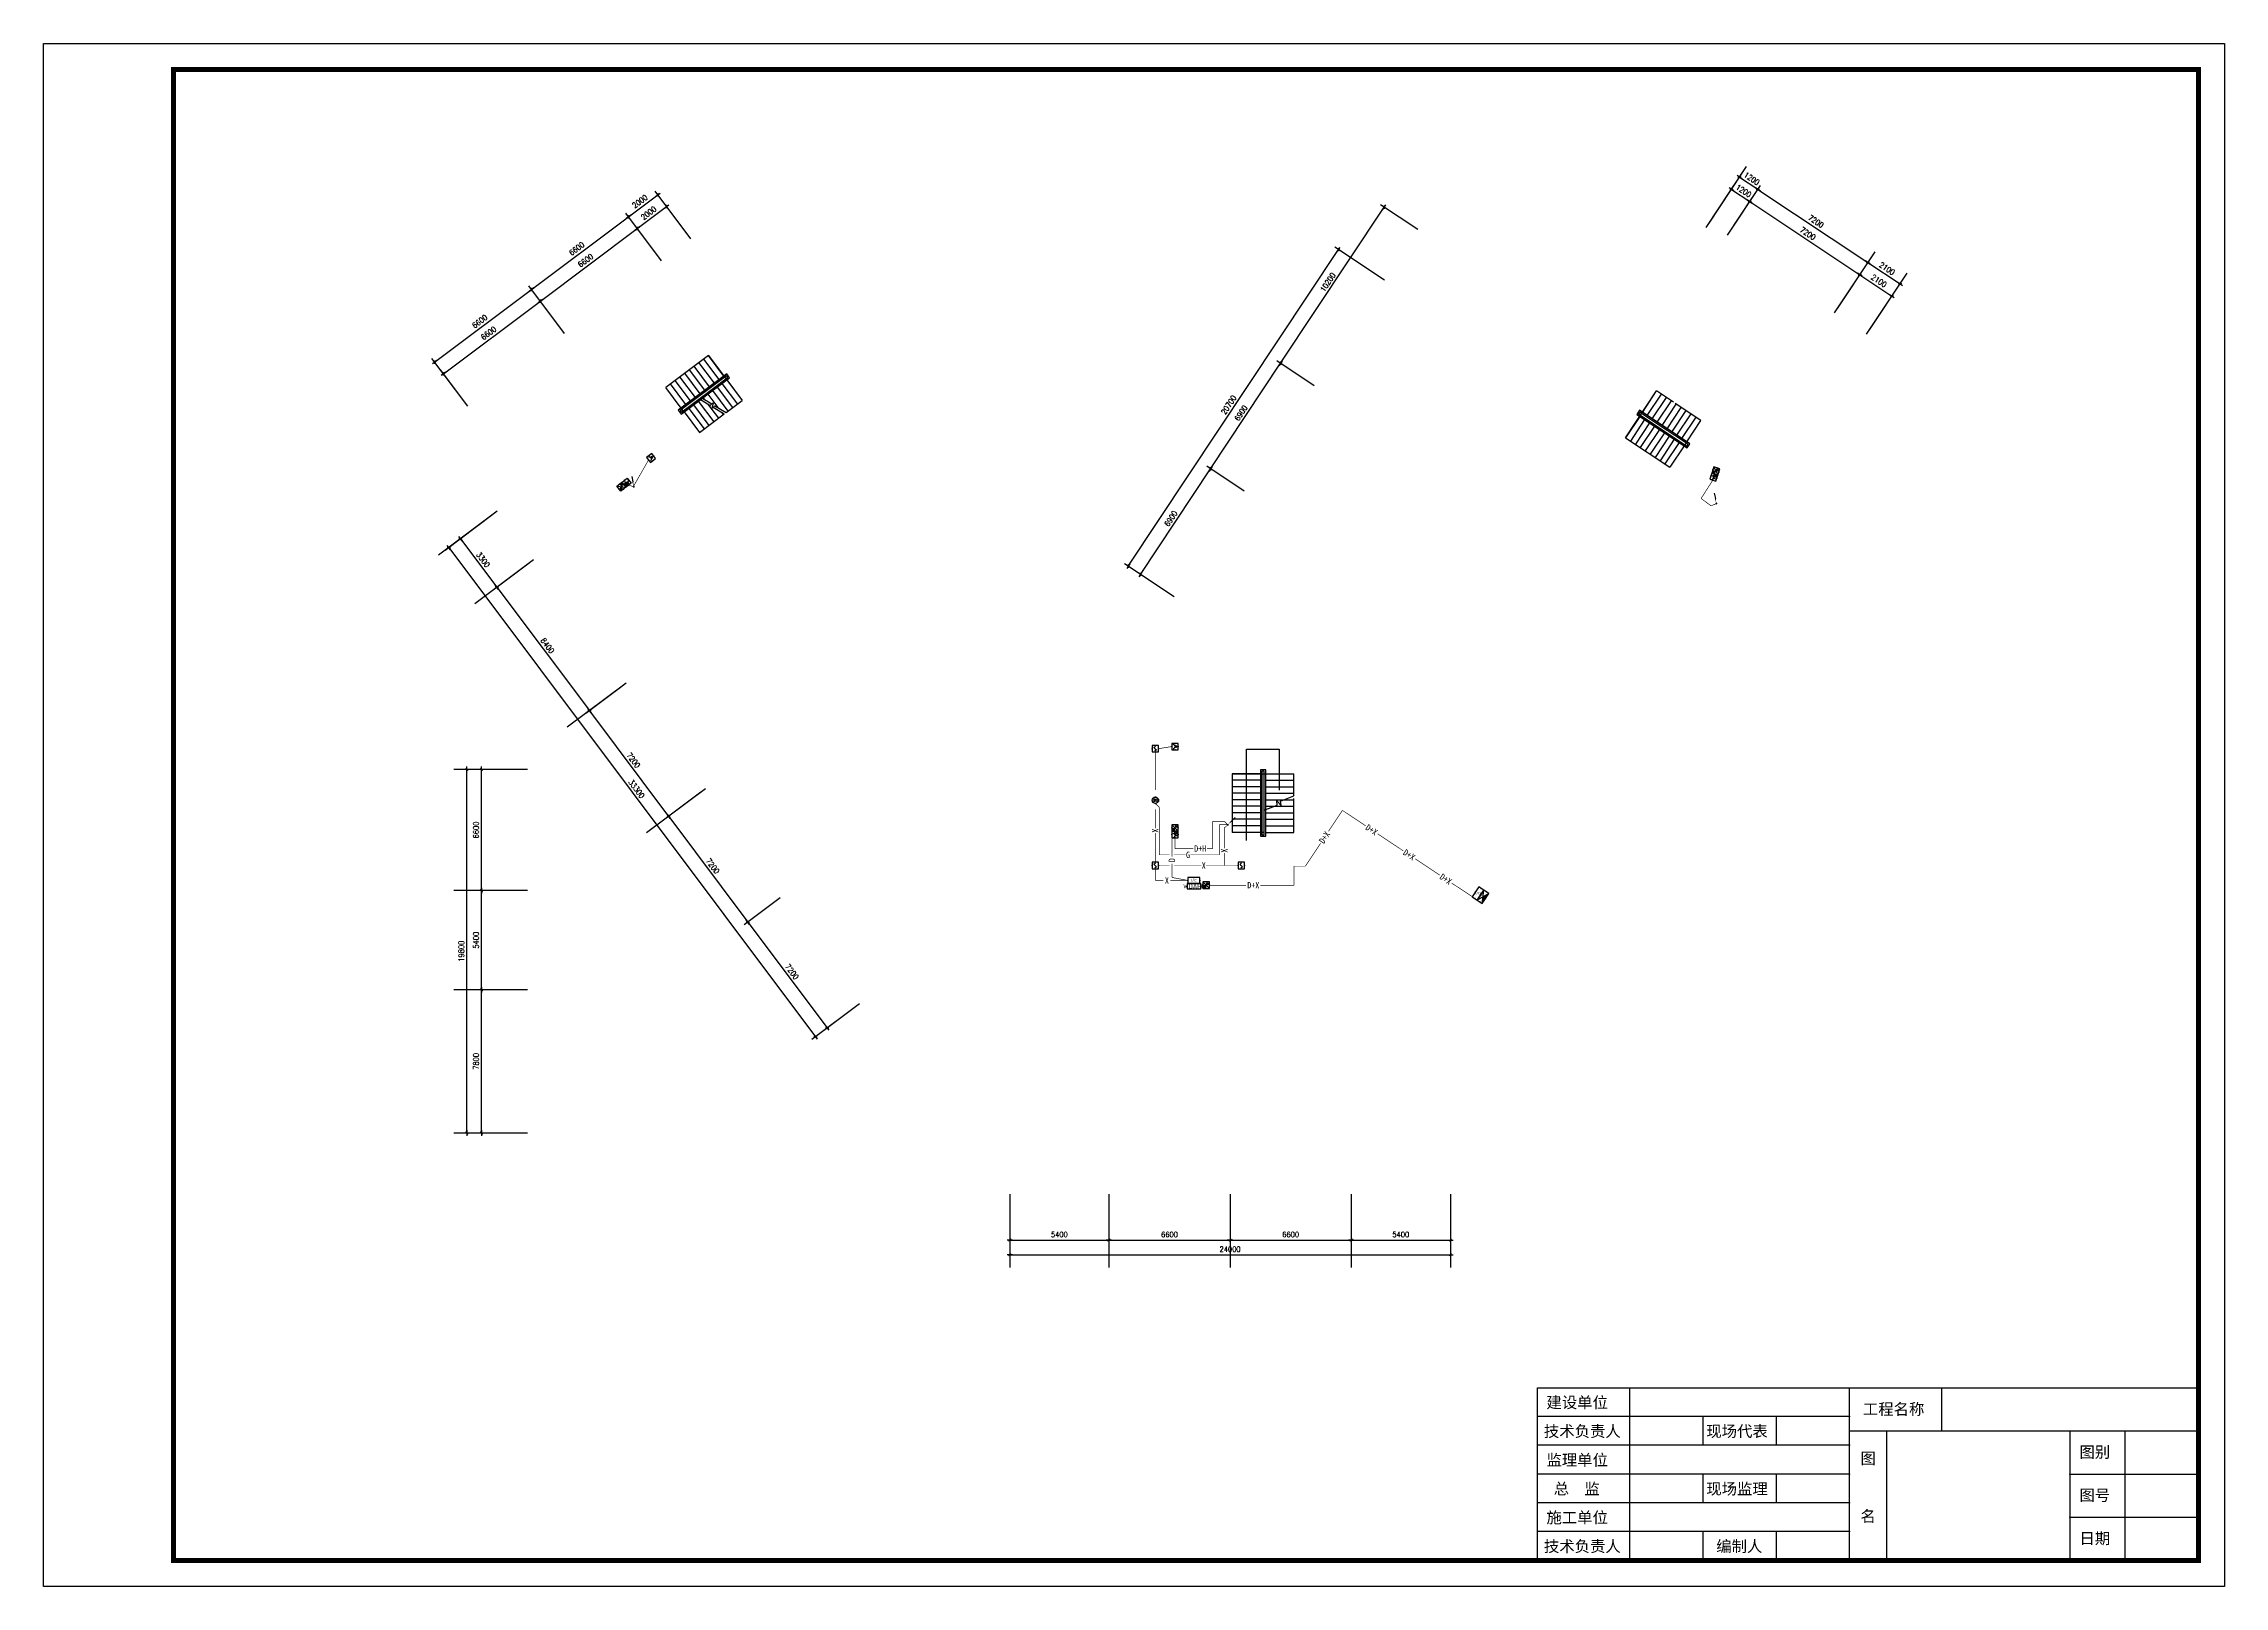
# Model space of a CAD drawing. Extents: x -149393 to 1177518, y -366685 to 296590.
# Drawn here: x 981451 to 1100251, y -186685 to -102676 of the extents above; entities that cross this region are included whole.
import ezdxf
from ezdxf.enums import TextEntityAlignment as Align

# ---------------------------------------------------------------- set-up
doc = ezdxf.new("R2010")
doc.units = 0
doc.header["$LTSCALE"] = 1000
doc.header["$MEASUREMENT"] = 0
doc.linetypes.add('常规', pattern=[20, 10, 0, 10])
doc.layers.get('0').update_dxf_attribs({"linetype": 'CONTINUOUS'})
for name, color, linetype in [('AXIS', 3, 'CONTINUOUS'), ('DIM-消防信号', 3, 'CONTINUOUS'), ('DIM-消防电源', 3, 'CONTINUOUS'), ('EQUIP-消防', 3, 'CONTINUOUS'), ('EQUIP-箱柜', 3, 'CONTINUOUS'), ('LWIRE', 4, 'CONTINUOUS'), ('PUB_TITLE', 253, 'CONTINUOUS'), ('SIG_TEXT', 7, 'CONTINUOUS'), ('STAIR', 2, 'CONTINUOUS'), ('TEL_SYMB', 3, 'CONTINUOUS'), ('WALL', 9, 'CONTINUOUS'), ('WIRE-消防', 3, '常规'), ('WIRE-消防信号', 4, 'TG_S'), ('WIRE-消防电源', 2, 'TG_D')]:
    doc.layers.add(name, color=color, linetype=linetype)
doc.styles.add('_TEL_ATTDEF', font='GBENOR', dxfattribs={"width": 0.8, "height": 3, "bigfont": 'GBCBIG'})
doc.styles.add('_TEL_DIM', font='', dxfattribs={"width": 0.8, "height": 3.5})
doc.styles.add('DIM_FONT', font='SIMPLEX.shx', dxfattribs={"width": 0.8})
doc.styles.get("Standard").update_dxf_attribs({"font": 'gbenor.shx', "bigfont": 'gbcbig.shx'})
doc.styles.add('TG_LINETYPE', font='SIMPLEX', dxfattribs={"width": 0.8, "height": 3, "bigfont": 'HZTXT'})
doc.styles.add('宋体', font='')
doc.styles.get('_TEL_DIM').set_extended_font_data('SimSun')
doc.styles.get('宋体').set_extended_font_data('SimSun')
doc.linetypes.add('TG_D', pattern='A,2,-0.3,["D",TG_LINETYPE,S=0.1,R=0,X=-0.23,Y=-0.15],0', length=2.3)
doc.linetypes.add('TG_S', pattern='A,2,-0.45,["S",TG_LINETYPE,S=0.1,R=0,X=-0.3,Y=-0.15],0', length=2.45)
doc.dimstyles.new('DIMN', dxfattribs={"dimtxt": 300, "dimasz": 1, "dimexe": 250, "dimexo": 300, "dimgap": 150, "dimtad": 1, "dimdec": 0, "dimdsep": 46, "dimtxsty": 'DIM_FONT', "dimblk": '_DIMX', "dimcen": 2.5, "dimclrt": 7, "dimadec": 0, "dimazin": 0, "dimtfac": 1, "dimtdec": 0, "dimtix": 1, "dimtmove": 2, "dimatfit": 3, "dimldrblk": '_DIMX', "dimfxl": 1, "dimtolj": 1, "dimarcsym": 0})

# ---------------------------------------------------------------- blocks, each defined once
blk = doc.blocks.new('_DIMX')
blk.add_line((-150, 0), (150, 0))
at = {"const_width": 50}
blk.add_lwpolyline([(-70, -70), (70, 70)], dxfattribs=at)
blk = doc.blocks.new('$equip_U$00000105(cyc-PC)')
for p, q in [((0.5, 1), (-0.5, 1)), ((-0.5, 1), (-0.5, 0)), ((-0.5, 0), (0.5, 0)), ((-0.17, 0.5), (-0.17, 0.15)), ((0.5, 0), (0.5, 1))]:
    blk.add_line(p, q)
for radius in [0.226, 0.113]:
    blk.add_circle((0.23, 0.36), radius)
blk.add_arc((-0.17, 0.8), 0.3, 180, 0)
for p in [(-0.5, 0.5), (0, 1), (0, 0), (0.5, 0.5)]:
    blk.add_point(p)
at = {"color": 7, "style": '_TEL_DIM', "flags": 1}
blk.add_attdef('A', text='', height=0.00002, dxfattribs=at).set_placement((0, 0), align=Align.MIDDLE_CENTER)
blk = doc.blocks.new('$equip_U$00000107(cyc-PC)')
for p, q in [((-0.5, 1), (-0.5, 0)), ((0.5, 1), (-0.5, 0)), ((0.5, 1), (-0.5, 1)), ((-0.5, 0), (0.5, 0)), ((-0.27, 0.87, 0), (-0.42, 0.87, 0)), ((-0.42, 0.87, 0), (-0.42, 0.57, 0)), ((-0.42, 0.57, 0), (-0.27, 0.57, 0)), ((-0.27, 0.82, 0), (-0.07, 0.92, 0)), ((-0.27, 0.57, 0), (-0.27, 0.87, 0)), ((-0.07, 0.52, 0), (-0.27, 0.62, 0)), ((-0.07, 0.92, 0), (-0.07, 0.52, 0)), ((0.11, 0.16), (0.34, 0.4)), ((0.11, 0.4), (0.34, 0.16)), ((0.5, 0), (0.5, 1))]:
    blk.add_line(p, q)
blk.add_circle((0.22, 0.28), 0.169)
for p in [(-0.5, 0.5), (0, 1), (0, 0), (0.5, 0.5)]:
    blk.add_point(p)
at = {"color": 7, "style": '_TEL_DIM', "flags": 1}
blk.add_attdef('A', text='', height=0.00002, dxfattribs=at).set_placement((0, 0), align=Align.MIDDLE_CENTER)
blk = doc.blocks.new('$TelecSys$00000078')
for p, q in [((0.1, 0.1), (0.1, 0.1)), ((1.15, 1.15), (0.55, 0.55)), ((-0.1, -0.1), (-0.1, -0.1))]:
    blk.add_line(p, q)
at = {"const_width": 0.142}
blk.add_lwpolyline([(-0.07, 0, 1), (0.07, 0, 1)], format="xyb", close=True, dxfattribs=at)
blk.add_solid([(0.62, 0.48), (0.48, 0.62), (0.1, 0.1)])
at = {"width": 0.8, "flags": 9}
blk.add_attdef('A', (0, 0), '', height=0.00002, dxfattribs=at)
blk = doc.blocks.new('$equip$00001635')
for p, q in [((-0.01, -0.35, 0), (-0.26, -0.35, 0)), ((-0.26, -0.35, 0), (-0.26, -0.65, 0)), ((-0.26, -0.65, 0), (-0.01, -0.65, 0)), ((-0.01, -0.4, 0), (0.24, -0.3, 0)), ((-0.01, -0.65, 0), (-0.01, -0.35, 0)), ((0.24, -0.7, 0), (-0.01, -0.6, 0)), ((0.24, -0.3, 0), (0.24, -0.7, 0))]:
    blk.add_line(p, q)
blk.add_circle((0, -0.5), 0.5)
at = {"flags": 9}
blk.add_attdef('A', (0, 0), '', height=0.00002, dxfattribs=at)
blk.add_attdef('B', text='', height=0.4, dxfattribs=at).set_placement((0.85, -0.68), align=Align.MIDDLE_CENTER)
blk = doc.blocks.new('$equip_U$00000115(cyc-PC)')
for p in [(0.01, 0.5, 0), (-0.49, 0, 0), (0.01, -0.5, 0), (0.51, 0, 0)]:
    blk.add_point(p)
blk.add_blockref('$equip$00001635', (0.01, 0.5, 0))
at = {"color": 7, "style": '_TEL_DIM', "flags": 1}
blk.add_attdef('A', text='', height=0.00002, dxfattribs=at).set_placement((0, 0), align=Align.MIDDLE_CENTER)
blk = doc.blocks.new('$equip_U$00000103(cyc-PC)')
for p, q in [((0.5, 0.5), (-0.5, 0.5)), ((-0.5, 0.5), (-0.5, -0.5)), ((-0.2, 0.2), (0.05, 0.4)), ((0, 0), (-0.2, 0.2)), ((0, 0), (0.2, -0.2)), ((0.5, -0.5), (0.5, 0.5)), ((-0.5, -0.5), (0.5, -0.5)), ((0.2, -0.2), (-0.05, -0.4))]:
    blk.add_line(p, q)
for p in [(-0.5, 0), (0, 0.5), (0.5, 0), (0, -0.5)]:
    blk.add_point(p)
at = {"color": 7, "style": '_TEL_DIM', "flags": 1}
blk.add_attdef('A', text='', height=0.00002, dxfattribs=at).set_placement((0, 0), align=Align.MIDDLE_CENTER)
blk = doc.blocks.new('$equip_U$00000302(cyc-PC)')
for p, q in [((0.5, 0.5), (-0.5, 0.5)), ((-0.5, 0.5), (-0.5, -0.5)), ((0, 0), (0, -0.35)), ((0.5, -0.5), (0.5, 0.5)), ((-0.5, -0.5), (0.5, -0.5)), ((-0.22, -0.17), (0.22, -0.17))]:
    blk.add_line(p, q)
blk.add_arc((0, 0.3), 0.3, 180, 0)
for p in [(-0.5, 0), (0, 0.5), (0.5, 0), (0, -0.5)]:
    blk.add_point(p)
at = {"color": 7, "style": '_TEL_DIM', "flags": 1}
blk.add_attdef('A', text='', height=0.00002, dxfattribs=at).set_placement((0, 0), align=Align.MIDDLE_CENTER)
blk = doc.blocks.new('会签栏')
at = {"layer": 'PUB_TITLE', "color": 4, "lineweight": 30}
blk.add_lwpolyline([(-18000, 0), (-18000, 4700), (0, 4700)], dxfattribs=at)
at = {"layer": 'PUB_TITLE', "color": 4}
for points in [[(-15500, 4700), (-15500, 0)], [(-9500, 0), (-9500, 4700)], [(-7000, 4700), (-7000, 3525)], [(-9500, 3917), (-18000, 3917)], [(-13500, 3917), (-13500, 3133)], [(-11500, 3917), (-11500, 3133)], [(-9500, 3133), (-18000, 3133)], [(-9500, 3525), (0, 3525)], [(-8500, 3525), (-8500, 0)], [(-3500, 3525), (-3500, 0)], [(-2000, 3525), (-2000, 0)], [(-9500, 2350), (-18000, 2350)], [(-13500, 2350), (-13500, 1567)], [(-11500, 2350), (-11500, 1567)], [(-3500, 2350), (0, 2350)], [(-9500, 1567), (-18000, 1567)], [(-9500, 783), (-18000, 783)], [(-13500, 783), (-13500, 0)], [(-11500, 783), (-11500, 0)], [(-3500, 1175), (0, 1175)]]:
    blk.add_lwpolyline(points, dxfattribs=at)
at = {"layer": 'PUB_TITLE'}
for p in [(-9500, 3917), (-9500, 3133), (-9500, 2350), (-9500, 1567), (-9500, 783), (-3500, 1175)]:
    blk.add_point(p, dxfattribs=at)
at = {"layer": 'PUB_TITLE', "color": 4}
blk.add_point((-3500, 2350), dxfattribs=at)
at = {"lineweight": -3, "style": '宋体'}
for s, p in [('建设单位', (-17758, 4147)), ('工程名称', (-9140, 3965)), ('技术负责人', (-17828, 3363)), ('现场代表', (-13405, 3363)), ('图别', (-3241, 2796)), ('监理单位', (-17758, 2580)), ('图', (-9206, 2624)), ('总  监', (-17560, 1797)), ('现场监理', (-13405, 1797)), ('图号', (-3241, 1621)), ('施工单位', (-17758, 1013)), ('名', (-9206, 1049)), ('日期', (-3241, 446)), ('技术负责人', (-17828, 230)), ('编制人', (-13134, 230))]:
    blk.add_text(s, height=307, dxfattribs=at).set_placement(p)
blk = doc.blocks.new('$equip$00002698')
for p, q in [((-0.75, 0.6), (-0.75, 0)), ((0.75, 0.6), (-0.75, 0.6)), ((-0.75, 0), (0.75, 0)), ((0.75, 0), (0.75, 0.6))]:
    blk.add_line(p, q)
at = {"const_width": 0.04}
blk.add_lwpolyline([(-0.75, 0.6), (-0.75, 0), (0.75, 0), (0.75, 0.6), (-0.75, 0.6), (-0.75, 0)], dxfattribs=at)
for p in [(-0.75, 0.3), (0, 0.6), (0, 0), (0.75, 0.3)]:
    blk.add_point(p)
at = {"color": 7}
blk.add_attdef('$TEXT$', text='', height=0.5, dxfattribs=at).set_placement((0, 0.3), align=Align.MIDDLE_CENTER)
at = {"color": 7, "style": '_TEL_DIM', "flags": 1}
for tag in ['A', 'REMARK']:
    blk.add_attdef(tag, text='', height=0.00002, dxfattribs=at).set_placement((0, 0), align=Align.MIDDLE_CENTER)
blk = doc.blocks.new('$equip$00002773')
for p, q in [((0.65, 0.65), (-0.65, 0.65)), ((-0.65, 0.65), (-0.65, 0)), ((-0.65, 0), (0.65, 0)), ((0.65, 0), (0.65, 0.65))]:
    blk.add_line(p, q)
at = {"const_width": 0.04}
blk.add_lwpolyline([(-0.65, 0.65), (-0.65, 0), (0.65, 0), (0.65, 0.65), (-0.65, 0.65), (-0.65, 0)], dxfattribs=at)
for p in [(-0.65, 0.33), (0, 0.65), (0, 0), (0.65, 0.33)]:
    blk.add_point(p)
at = {"color": 7}
blk.add_attdef('$TEXT$', text='', height=0.3, dxfattribs=at).set_placement((0.01, 0.34), align=Align.MIDDLE_CENTER)
at = {"color": 7, "flags": 1}
for tag, height, p in [('A', 0.00002, (0, 0)), ('B', 0.4, (0.9, 0.25))]:
    blk.add_attdef(tag, text='', height=height, dxfattribs=at).set_placement(p, align=Align.MIDDLE_CENTER)
blk = doc.blocks.new('$equip$00003101')
for p, q in [((-0.65, 0.33), (0.65, -0.32)), ((0.65, 0.33), (-0.65, -0.32)), ((0.65, 0.33), (-0.65, 0.33)), ((-0.65, 0.33), (-0.65, -0.32)), ((0.65, -0.32), (0.65, 0.33)), ((-0.65, -0.32), (0.65, -0.32))]:
    blk.add_line(p, q)
at = {"const_width": 0.04}
blk.add_lwpolyline([(-0.65, 0.34), (-0.65, -0.31), (0.65, -0.31), (0.65, 0.34), (-0.65, 0.34), (-0.65, -0.31)], dxfattribs=at)
for p in [(-0.65, 0), (0, 0.34), (0.65, 0.02), (0, -0.31)]:
    blk.add_point(p)
blk.add_solid([(-0.65, 0.33), (0, 0), (0.65, 0.33)])
at = {"color": 7, "flags": 1}
for tag, height, p in [('A', 0.00002, (0, 0)), ('B', 0.4, (0.91, -0.01))]:
    blk.add_attdef(tag, text='', height=height, dxfattribs=at).set_placement(p, align=Align.MIDDLE_CENTER)
blk = doc.blocks.new('dfhgfjghkhjk')
at = {"color": 59}
for p, q in [((1120286.6, -82824.4), (1120286.6, -77836.9)), ((1120286.6, -77836.9), (1122062, -77836.9)), ((1122062, -77836.9), (1122062, -80086.5))]:
    blk.add_line(p, q, dxfattribs=at)
at = {"layer": 'AXIS'}
for p, q in [((1145316.4, -49445.7), (1147530, -46114)), ((1152313, -54094.2), (1154526.5, -50762.5)), ((1154062.1, -55256.3), (1156275.7, -51924.6)), ((1079465.9, -64889.7), (1076265.9, -67289.7)), ((1081445.9, -67529.7), (1078245.9, -69929.7)), ((1081445.9, -67529.7), (1078245.9, -69929.7)), ((1086485.9, -74249.7), (1083285.9, -76649.7)), ((1081111.1, -78948.7), (1077111.1, -78948.7)), ((1090805.9, -80009.7), (1087605.9, -82409.7)), ((1081111.1, -85548.7), (1077111.1, -85548.7)), ((1081111.1, -85548.7), (1077111.1, -85548.7)), ((1081111.1, -90948.7), (1077111.1, -90948.7)), ((1081111.1, -90948.7), (1077111.1, -90948.7)), ((1081111.1, -98748.7), (1077111.1, -98748.7)), ((1107389.2, -102074.4), (1107389.2, -106074.4)), ((1112789.2, -102074.4), (1112789.2, -106074.4)), ((1119389.2, -102074.4), (1119389.2, -106074.4)), ((1125989.2, -102074.4), (1125989.2, -106074.4)), ((1131389.2, -102074.4), (1131389.2, -106074.4))]:
    blk.add_line(p, q, dxfattribs=at)
at = {"layer": 'STAIR', "color": 59}
for p, q in [((1090971.9, -56410.1), (1088648.3, -58152.9)), ((1091036.5, -58109.9), (1090197.4, -56991.1)), ((1091294.7, -57916.2), (1090455.6, -56797.4)), ((1091552.9, -57722.6), (1090713.8, -56603.8)), ((1091811, -57529), (1090971.9, -56410.1)), ((1090971.9, -56410.1), (1092807.9, -58858.1)), ((1089487.4, -59271.7), (1088648.3, -58152.9)), ((1089745.6, -59078.1), (1088906.4, -57959.3)), ((1090003.7, -58884.4), (1089164.6, -57765.6)), ((1091968.8, -57410.6), (1089329.6, -59390.1)), ((1090261.9, -58690.8), (1089422.8, -57572)), ((1091954.5, -57511), (1089430, -59404.4)), ((1089487.4, -59600.4), (1092126.6, -57621)), ((1089501.7, -59500), (1092026.2, -57606.7)), ((1091854.1, -57586.3), (1089530.4, -59329.1)), ((1090520.1, -58497.2), (1089681, -57378.3)), ((1090778.3, -58303.5), (1089939.2, -57184.7)), ((1090583, -58689.1), (1091925.8, -57682)), ((1091452.5, -58126.6), (1092291.6, -59245.4)), ((1091710.6, -57933), (1092549.8, -59051.8)), ((1092026.2, -57606.7), (1091954.5, -57511)), ((1092126.6, -57621), (1091968.8, -57410.6)), ((1091968.8, -57739.3), (1092807.9, -58858.1)), ((1089329.6, -59390.1), (1089487.4, -59600.4)), ((1089602.1, -59424.7), (1089530.4, -59329.1)), ((1089602.1, -59424.7), (1090480.2, -58766.2)), ((1089903.3, -59288.5), (1090742.4, -60407.3)), ((1090161.5, -59094.8), (1091000.6, -60213.6)), ((1090419.7, -58901.2), (1091258.8, -60020)), ((1090480.2, -58766.2), (1091068.6, -59127.7)), ((1090583, -58689.1), (1091158.5, -59042.7)), ((1090677.9, -58707.5), (1090733.3, -58781.4)), ((1090928.5, -59041.6), (1091517, -59826.3)), ((1090936.1, -58513.9), (1091481.6, -59241.2)), ((1091068.6, -59127.7), (1091223.5, -58981.1)), ((1091223.5, -58981.1), (1091159, -59296.1)), ((1091159, -59296.1), (1091321.1, -59142.6)), ((1091194.3, -58320.3), (1092033.4, -59439.1)), ((1091231.3, -59227.7), (1091827.1, -59593.8)), ((1091321.1, -59142.6), (1091929.9, -59516.7)), ((1091929.9, -59516.7), (1092807.9, -58858.1)), ((1140930.1, -60887.9), (1142623.5, -58339.1)), ((1141685.3, -59394.8), (1141539.7, -59613.9)), ((1144433.1, -61220.5), (1141685.3, -59394.8)), ((1141849.5, -59504), (1142623.5, -58339.1)), ((1142118.3, -59682.6), (1142892.3, -58517.7)), ((1142387.2, -59861.2), (1143161.1, -58696.3)), ((1143537.7, -58946.5), (1142623.5, -58339.1)), ((1142656, -60039.8), (1143429.9, -58874.9)), ((1142924.8, -60218.4), (1143698.7, -59053.5)), ((1143193.6, -60397), (1143967.5, -59232.1)), ((1145042.8, -59946.5), (1143644.7, -59017.7)), ((1089430, -59404.4), (1089501.7, -59500)), ((1089645.1, -59482.1), (1090484.3, -60600.9)), ((1090484.3, -60600.9), (1091827.1, -59593.8)), ((1091676.7, -59501.4), (1091775.2, -59632.7)), ((1141704, -59723), (1140930.1, -60887.9)), ((1141972.8, -59901.6), (1141198.9, -61066.5)), ((1142241.6, -60080.2), (1141467.7, -61245.1)), ((1141539.7, -59613.9), (1144287.6, -61439.6)), ((1141705.3, -59494.3), (1141639.2, -59593.8)), ((1141639.2, -59593.8), (1144267.5, -61340.1)), ((1144333.7, -61240.6), (1141705.3, -59494.3)), ((1142510.4, -60258.8), (1141736.5, -61423.7)), ((1141743.7, -59663.3), (1144163, -61270.7)), ((1143207.9, -60492.6), (1141809.8, -59563.7)), ((1142779.3, -60437.4), (1142005.3, -61602.3)), ((1144229.1, -61171.1), (1143314.9, -60563.7)), ((1143462.4, -60575.6), (1144236.3, -59410.7)), ((1143731.2, -60754.2), (1144505.1, -59589.3)), ((1144000, -60932.8), (1144774, -59767.9)), ((1144268.8, -61111.4), (1145042.8, -59946.5)), ((1140930.1, -60887.9), (1143349.4, -62495.3)), ((1143048.1, -60616), (1142274.1, -61780.9)), ((1143316.9, -60794.6), (1142542.9, -61959.5)), ((1143585.7, -60973.2), (1142811.8, -62138.1)), ((1143854.5, -61151.8), (1143080.6, -62316.7)), ((1144123.3, -61330.4), (1143349.4, -62495.3)), ((1144229.1, -61171.1), (1144163, -61270.7)), ((1144267.5, -61340.1), (1144333.7, -61240.6)), ((1144287.6, -61439.6), (1144433.1, -61220.5)), ((1119509.2, -79185.4), (1119509.2, -82374.8)), ((1121044.8, -79185.4), (1119509.2, -79185.4)), ((1119509.2, -79185.4), (1122869.2, -79185.4)), ((1121044.8, -79539.8), (1119509.2, -79539.8)), ((1121333.5, -78968.9), (1121044.8, -78968.9)), ((1121044.8, -78968.9), (1121044.8, -82591.4)), ((1121254.8, -79047.6), (1121123.5, -79047.6)), ((1121123.5, -79047.6), (1121123.5, -82512.6)), ((1121123.5, -79185.4), (1121123.5, -82374.8)), ((1121254.8, -82512.6), (1121254.8, -79047.6)), ((1121254.8, -81028.5), (1121254.8, -79185.4)), ((1121333.5, -82591.4), (1121333.5, -78968.9)), ((1121333.5, -79185.4), (1122869.2, -79185.4)), ((1121333.5, -79539.8), (1122869.2, -79539.8)), ((1122869.2, -80390.6), (1122869.2, -79185.4)), ((1121044.8, -79894.2), (1119509.2, -79894.2)), ((1121044.8, -80248.6), (1119509.2, -80248.6)), ((1121044.8, -80602.9), (1119509.2, -80602.9)), ((1121333.5, -79894.2), (1122869.2, -79894.2)), ((1121333.5, -80248.6), (1122869.2, -80248.6)), ((1121333.5, -80602.9), (1122331.8, -80602.9)), ((1121960.1, -80890.9), (1121933.3, -80658.3)), ((1121933.3, -80658.3), (1122167.5, -80922.4)), ((1122139.5, -80678.9), (1122869.2, -80390.6)), ((1122167.5, -80922.4), (1122139.5, -80678.9)), ((1122331.8, -80602.9), (1122869.2, -80602.9)), ((1122869.2, -82374.8), (1122869.2, -80531.7)), ((1121044.8, -80957.3), (1119509.2, -80957.3)), ((1121044.8, -81311.7), (1119509.2, -81311.7)), ((1121044.8, -81666.1), (1119509.2, -81666.1)), ((1121254.8, -81169.6), (1121960.1, -80890.9)), ((1121254.8, -82374.8), (1121254.8, -81169.6)), ((1121333.5, -80957.3), (1121792.1, -80957.3)), ((1121333.5, -81311.7), (1122869.2, -81311.7)), ((1121333.5, -81666.1), (1122869.2, -81666.1)), ((1121792.1, -80957.3), (1122869.2, -80957.3)), ((1121044.8, -82020.4), (1119509.2, -82020.4)), ((1121044.8, -82374.8), (1119509.2, -82374.8)), ((1121044.8, -82591.4), (1121333.5, -82591.4)), ((1121254.8, -82374.8), (1121123.5, -82374.8)), ((1121123.5, -82512.6), (1121254.8, -82512.6)), ((1121333.5, -82020.4), (1122869.2, -82020.4)), ((1121333.5, -82374.8), (1122869.2, -82374.8))]:
    blk.add_line(p, q, dxfattribs=at)
at = {"layer": 'TEL_SYMB', "color": 59, "elevation": 1793}
blk.add_lwpolyline([(1088960.2, -58837.8, 0, 0, 0), (1091986.8, -56567.9, 0, 0, 0), (1092940.6, -57839.7, 0, 0, 0), (1091621, -58829.5, 95.6, 0, 0), (1091334.1, -59044.6, 0, 0, 0)], format="xyseb", dxfattribs=at)
at = {"layer": 'TEL_SYMB', "color": 59}
for points in [[(1089914.1, -60109.6, 0, 0, 0), (1090789.1, -59453.4, 95.6, 0, 0), (1091075.9, -59238.3, 0, 0, 0)], [(1144770.4, -60648.1, 0, 0, 0), (1143859.4, -60042.9, 95.6, 0, 0), (1143560.7, -59844.4, 0, 0, 0)], [(1122062, -78577.4, 0, 0, 0), (1122062, -79778.3, 105, 0, 0), (1122062, -80172, 0, 0, 0)], [(1122062, -82552, 0, 0, 0), (1122062, -81351.1, 105, 0, 0), (1122062, -80957.3, 0, 0, 0)]]:
    blk.add_lwpolyline(points, format="xyseb", dxfattribs=at)
at = {"layer": 'AXIS'}
for p1, p2, distance in [((1088597, -51492.6), (1090197, -50292.6), 3300), ((1145316.4, -49445.7), (1146315.9, -50109.7), 3300), ((1145316.4, -49445.7), (1146315.9, -50109.7), 2500), ((1146315.9, -50109.7), (1152313, -54094.2), 3300), ((1083317, -55452.6), (1088597, -51492.6), 3300), ((1088597, -51492.6), (1090197, -50292.6), 2500), ((1124225.9, -58217.8), (1129870.5, -49722), 2500), ((1146315.9, -50109.7), (1152313, -54094.2), 2500), ((1083317, -55452.6), (1088597, -51492.6), 2500), ((1116589.1, -69712.2), (1128044.3, -52470.7), 3300), ((1152313, -54094.2), (1154062.1, -55256.3), 3300), ((1152313, -54094.2), (1154062.1, -55256.3), 2500), ((1078037, -59412.6), (1083317, -55452.6), 3300), ((1078037, -59412.6), (1083317, -55452.6), 2500), ((1120407.5, -63965), (1124225.9, -58217.8), 2500), ((1116589.1, -69712.2), (1120407.5, -63965), 2500), ((1079465.9, -64889.7), (1099446, -91529.7), -3300), ((1079465.9, -64889.7), (1081445.9, -67529.7), -2500), ((1081445.9, -67529.7), (1086485.9, -74249.7), -2500), ((1086485.9, -74249.7), (1090805.9, -80009.7), -2500), ((1080811.1, -98748.7), (1080811.1, -78948.7), 3000), ((1081111.1, -85548.7), (1081111.1, -78948.7), 2500), ((1090805.9, -80009.7), (1095125.9, -85769.7), -2500), ((1081111.1, -90948.7), (1081111.1, -85548.7), 2500), ((1095125.9, -85769.7), (1099446, -91529.7), -2500), ((1081111.1, -98748.7), (1081111.1, -90948.7), 2500), ((1107389.2, -102074.4), (1112789.2, -102074.4), -2500), ((1107389.2, -102074.4), (1131389.2, -102074.4), -3300), ((1112789.2, -102074.4), (1119389.2, -102074.4), -2500), ((1119389.2, -102074.4), (1125989.2, -102074.4), -2500), ((1125989.2, -102074.4), (1131389.2, -102074.4), -2500)]:
    blk.add_aligned_dim(p1=p1, p2=p2, distance=distance, dimstyle='DIMN', dxfattribs=at).render()

msp = doc.modelspace()

# ---------------------------------------------------------------- linework, layer by layer
at = {"layer": 'PUB_TITLE'}
msp.add_lwpolyline([(981450.7, -102676.1), (1100250.7, -102676.1), (1100250.7, -186684.6), (981450.7, -186684.6)], close=True, dxfattribs=at)
at = {"layer": 'PUB_TITLE', "const_width": 270.7}
msp.add_lwpolyline([(988522.1, -104090.4), (1098836.4, -104090.4), (1098836.4, -185270.4), (988522.1, -185270.4), (988522.1, -104090.4)], close=True, dxfattribs=at)
at = {"layer": 'WIRE-消防', "linetype": '常规', "const_width": 35}
for points in [[(1014407, -125345.7), (1013576.5, -126796.4)], [(1013317.1, -126721.8), (1013600.5, -126803.3)], [(1072377.2, -126450.2), (1071745.7, -127444.8)], [(1071745.7, -127444.8), (1072289.8, -127849.4)], [(1072289.8, -127849.4), (1072577.3, -127716)], [(1042009.8, -141243.4), (1042009.8, -143315.4)], [(1042184.8, -141068.4), (1042914, -140954.3)], [(1042009.8, -145410), (1042009.8, -144363.6)], [(1042009.8, -147255.1), (1042009.8, -145654.2)], [(1045964, -145211.5), (1045770.6, -145391.4)], [(1045770.6, -145391.4), (1045770.6, -146499.5)], [(1045770.6, -146743.8), (1045770.6, -147430.1)], [(1042184.8, -147430.1), (1042801.5, -147430.1)], [(1043026.5, -147430.1), (1044527.7, -147430.1)], [(1044771.9, -147430.1), (1046521.4, -147430.1)]]:
    msp.add_lwpolyline(points, dxfattribs=at)
at = {"layer": 'WIRE-消防', "color": 2, "linetype": '常规', "const_width": 35}
for points in [[(1042016.1, -144053.5), (1042222.6, -144258.8)], [(1042222.6, -146849.6), (1042222.6, -144258.8)], [(1045964, -145211.5), (1045503.5, -145211.5)], [(1045503.5, -145211.5), (1045503.5, -146849.6)], [(1042801.5, -146849.6), (1042222.6, -146849.6)], [(1043671.3, -146849.6), (1043026.5, -146849.6)], [(1045503.5, -146849.6), (1043915.5, -146849.6)]]:
    msp.add_lwpolyline(points, dxfattribs=at)
at = {"layer": 'WIRE-消防', "color": 0, "linetype": '常规', "const_width": 35}
for points in [[(1043089, -145916.8), (1043089, -146507.3)], [(1045770.6, -145031.6), (1045138.3, -145031.6)], [(1045138.3, -145031.6), (1045138.3, -146507.3)], [(1045964, -145211.5), (1045770.6, -145031.6)], [(1044091.8, -146507.3), (1043089, -146507.3)], [(1045138.3, -146507.3), (1044824.5, -146507.3)]]:
    msp.add_lwpolyline(points, dxfattribs=at)
at = {"layer": 'WIRE-消防信号', "linetype": 'TG_S', "const_width": 35}
for points in [[(1051444.5, -145575.5), (1052205.4, -144430.2)], [(1050188.1, -147466.6), (1051010.6, -146228.6)], [(1042009.8, -148244.2), (1042009.8, -147605.1)], [(1042009.8, -148244.2), (1042450.4, -148244.2)], [(1042836.2, -148244.2), (1043791.9, -148244.2)], [(1044116.9, -148406.7), (1044116.9, -148406.7)], [(1044491.9, -148556.7), (1044607.5, -148503.2)], [(1044957.5, -148503.2), (1046957.4, -148503.2)], [(1047741.4, -148503.2), (1049564, -148503.2)], [(1049564, -148503.2), (1049564, -147466.6)], [(1049564, -147466.6), (1050188.1, -147466.6)]]:
    msp.add_lwpolyline(points, dxfattribs=at)
at = {"layer": 'WIRE-消防信号', "linetype": 'TG_S', "const_width": 35, "elevation": 3000}
for points in [[(1052205.4, -144430.2), (1053467.5, -145268.7)], [(1054120.5, -145702.6), (1055518.3, -146631.3)], [(1056171.3, -147065.1), (1057508.2, -147953.4)], [(1058161.2, -148387.3), (1059279, -149129.9)]]:
    msp.add_lwpolyline(points, dxfattribs=at)
at = {"layer": 'WIRE-消防电源', "linetype": 'TG_D', "const_width": 35}
for points in [[(1042914, -146949.8), (1042914, -145916.8)], [(1042914, -148081.7), (1042914, -147335.6)], [(1042914, -148081.7), (1043791.9, -148244.2)], [(1044116.9, -148406.7), (1044116.9, -148406.7)], [(1044491.9, -148556.7), (1044607.5, -148503.2)]]:
    msp.add_lwpolyline(points, dxfattribs=at)

# ---------------------------------------------------------------- block references
msp.add_blockref('dfhgfjghkhjk', (-73305.2, -63249.6))
at = {"layer": 'EQUIP-消防'}
for name, p, xscale, yscale, zscale, rotation in [('$equip_U$00000302(cyc-PC)', (1014547, -125240.7), 350.0000000000202, 350.0000000000202, 350.0000000000202, 126.8750693928285), ('$equip_U$00000107(cyc-PC)', (1072711.9, -126003.1), 350.0000000000805, 350.0000000000805, 350.0000000000805, 71.43993307112679), ('$equip_U$00000107(cyc-PC)', (1013038.8, -126942.7), -350.0000000000056, 350.0000000001547, 350, 38.43308136762455), ('$equip_U$00000105(cyc-PC)', (1013317.1, -126721.8), -350.0000000000056, 350.0000000001547, 350, 38.43308136762455), ('$equip_U$00000105(cyc-PC)', (1072598.8, -126340), 350.0000000000805, 350.0000000000805, 350.0000000000805, 71.43993307112679), ('$equip_U$00000302(cyc-PC)', (1043089, -140954.3), 350, 350, 350, 90), ('$equip_U$00000107(cyc-PC)', (1043264, -145386.5), 350.0000000001181, 350.0000000001181, 350.0000000001181, 90.00028430569034), ('$equip_U$00000105(cyc-PC)', (1043264, -145741.8), 350.0000000001181, 350.0000000001181, 350.0000000001181, 90.00028430569034), ('$equip_U$00000107(cyc-PC)', (1044957.5, -148503.2), 350.0000000001182, 350.0000000001182, 350.0000000001182, 90.00028430569031), ('$equip$00003101', (1059864.9, -149129, 3000), 500.0000000000001, 500.0000000000001, 500.0000000000001, 236.399999962735)]:
    msp.add_blockref(name, p, dxfattribs=dict(at, xscale=xscale, yscale=yscale, zscale=zscale, rotation=rotation))
at = {"layer": 'EQUIP-消防', "xscale": 350, "yscale": 350, "zscale": 350}
for name, p in [('$equip_U$00000103(cyc-PC)', (1042009.8, -141068.4)), ('$equip_U$00000115(cyc-PC)', (1042012.6, -143878.5)), ('$equip_U$00000103(cyc-PC)', (1042009.8, -147430.1)), ('$equip_U$00000103(cyc-PC)', (1046696.4, -147430.1))]:
    msp.add_blockref(name, p, dxfattribs=at)
at = {"layer": 'EQUIP-消防'}
ref = msp.add_blockref('$equip$00002773', (1044116.9, -148406.7), dxfattribs=dict(at, xscale=500, yscale=500, zscale=500))
ref.add_attrib('$TEXT$', 'I/O', dxfattribs={"layer": '0', "color": 7, "height": 150, "style": '_TEL_ATTDEF'}).set_placement((1044120, -148235.2), align=Align.MIDDLE_CENTER)
ref = msp.add_blockref('$equip$00002773', (1059729.6, -149039.1, 3000), dxfattribs=dict(at, xscale=500.0000000000001, yscale=500.0000000000001, zscale=500.0000000000001, rotation=56.39999999998428))
ref.add_attrib('$TEXT$', 'I/O', dxfattribs={"layer": '0', "color": 7, "height": 150, "style": '_TEL_ATTDEF'}).set_placement((1059588.5, -148941.6, 3000), align=Align.MIDDLE_CENTER)
at = {"layer": 'EQUIP-箱柜'}
ref = msp.add_blockref('$equip$00002698', (1044116.9, -148706.7), dxfattribs=dict(at, xscale=500, yscale=500, zscale=500))
ref.add_attrib('$TEXT$', 'WDAPF', dxfattribs={"layer": '0', "color": 7, "height": 250, "style": '_TEL_ATTDEF'}).set_placement((1044116.9, -148556.7), align=Align.MIDDLE_CENTER)
at = {"layer": 'LWIRE', "xscale": 350.000000000013, "yscale": 350.000000000013, "zscale": 350.000000000013, "rotation": 56.43861497725587}
for p in [(1013600.5, -126803.3), (1072577.3, -127716)]:
    msp.add_blockref('$TelecSys$00000078', p, dxfattribs=at)
at = {"layer": 'LWIRE', "xscale": 350, "yscale": 350, "zscale": 350}
msp.add_blockref('$TelecSys$00000078', (1045964, -145211.5), dxfattribs=at)
at = {"layer": 'WALL', "xscale": 2, "yscale": 2, "zscale": 2}
msp.add_blockref('会签栏', (1098836.4, -185270.4), dxfattribs=at)

# ---------------------------------------------------------------- texts
at = {"layer": 'DIM-消防信号', "style": '_TEL_DIM', "width": 0.8}
for rotation, p in [(56.4, (1051227.6, -145902.1)), (326.4, (1053794, -145485.7, 3000)), (326.4, (1055844.8, -146848.2, 3000)), (359.999989, (1047349.4, -148503.2)), (326.4, (1057834.7, -148170.3, 3000))]:
    msp.add_text('D+X', height=350, rotation=rotation, dxfattribs=at).set_placement(p, align=Align.MIDDLE_CENTER)
msp.add_text('X', height=350, dxfattribs=at).set_placement((1042643.3, -148244.2), align=Align.MIDDLE_CENTER)
at = {"layer": 'DIM-消防电源', "style": '_TEL_DIM', "width": 0.8}
msp.add_text('D', height=350, rotation=90, dxfattribs=at).set_placement((1042914, -147142.7), align=Align.MIDDLE_CENTER)
at = {"layer": 'SIG_TEXT', "style": '_TEL_DIM', "width": 0.8}
for p in [(1042009.8, -145532.1), (1045770.6, -146621.7)]:
    msp.add_text('X', height=350, rotation=90, dxfattribs=at).set_placement(p, align=Align.MIDDLE_CENTER)
for s, p in [('G', (1043793.4, -146849.6)), ('D+H', (1044458.2, -146507.3)), ('X', (1044649.8, -147430.1))]:
    msp.add_text(s, height=350, dxfattribs=at).set_placement(p, align=Align.MIDDLE_CENTER)

doc.saveas('drawing.dxf')
